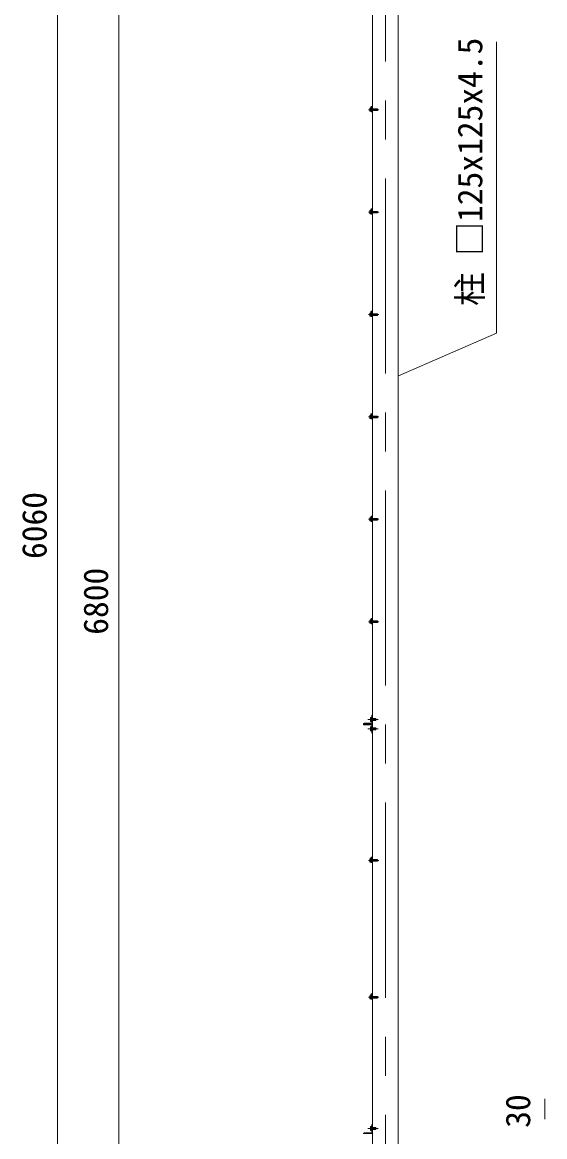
# Model space of a CAD drawing. Units: millimetres at full size. Extents: x -10500 to 10500, y -7425 to 7425.
# Drawn here: x -2219 to 332, y -1376 to 4066 of the extents above; entities that cross this region are included whole.
import ezdxf
from ezdxf.enums import TextEntityAlignment as Align

# ---------------------------------------------------------------- set-up
doc = ezdxf.new("R2010")
doc.units = ezdxf.units.MM
doc.header["$LTSCALE"] = 30
doc.linetypes.add('USER1', pattern=[50.8, 31.75, -6.35, 6.35, -6.35])
for name, color, linetype, lineweight in [('0-0_D-STR-TXT', 7, 'Continuous', 13), ('0-1_D-STR-DIM', 7, 'Continuous', 13), ('0-2_D-STR1', 1, 'Continuous', 18), ('0-3_D-BMK', 2, 'USER1', 13), ('0-4_D-STR3', 3, 'Continuous', 13)]:
    doc.layers.add(name, color=color, linetype=linetype, lineweight=lineweight)
doc.styles.add('ＭＳ ゴシック', font='')
doc.styles.get('ＭＳ ゴシック').set_extended_font_data('MS Gothic')

msp = doc.modelspace()

# ---------------------------------------------------------------- linework, layer by layer
at = {"layer": '0-0_D-STR-TXT'}
msp.add_lwpolyline([(96.89, 3970.72), (96.89, 2548.36), (-381.62, 2340.15)], dxfattribs=at)
at = {"layer": '0-1_D-STR-DIM'}
for p, q in [((-2046.86, 4638.75), (-2046.86, -1421.25)), ((-1746.86, 4638.75), (-1746.86, -2161.25)), ((331.52, -1291.25), (331.52, -1191.25))]:
    msp.add_line(p, q, dxfattribs=at)
at = {"layer": '0-2_D-STR1'}
for p, q in [((-383.46, -2161.25), (-383.46, 4638.75)), ((-512.46, 647.25), (-512.46, 680.75)), ((-509.46, 683.75), (-508.46, 683.75)), ((-508.46, 643.75), (-508.46, 683.75)), ((-553.46, 638.75), (-553.46, 639.75)), ((-553.46, 638.75), (-513.46, 638.75)), ((-553.46, 638.75), (-553.46, 637.75)), ((-553.46, 638.75), (-513.46, 638.75)), ((-550.46, 642.75), (-516.96, 642.75)), ((-550.46, 634.75), (-516.96, 634.75)), ((-512.46, 630.25), (-512.46, 596.75)), ((-508.46, 633.75), (-508.46, 593.75)), ((-509.46, 593.75), (-508.46, 593.75)), ((-553.46, -1361.25), (-553.46, -1360.25)), ((-550.46, -1357.25), (-516.96, -1357.25)), ((-512.46, -1352.75), (-512.46, -1319.25)), ((-509.46, -1316.25), (-508.46, -1316.25)), ((-508.46, -1356.25), (-508.46, -1316.25)), ((-553.46, -1361.25), (-513.46, -1361.25))]:
    msp.add_line(p, q, dxfattribs=at)
msp.add_lwpolyline([(-383.46, 4638.75), (-508.46, 4638.75), (-508.46, -2161.25)], dxfattribs=at)
for centre, radius, start, end in [((-509.46, 680.75), 3, 90, 180), ((-550.46, 639.75), 3, 90, 180), ((-550.46, 637.75), 3, 180, 270), ((-516.96, 647.25), 4.5, 270, 0), ((-516.96, 630.25), 4.5, 0, 90), ((-513.46, 643.75), 5, 270, 0), ((-513.46, 633.75), 5, 0, 90), ((-509.46, 596.75), 3, 180, 270), ((-550.46, -1360.25), 3, 90, 180), ((-516.96, -1352.75), 4.5, 270, 0), ((-513.46, -1356.25), 5, 270, 0), ((-509.46, -1319.25), 3, 90, 180)]:
    msp.add_arc(centre, radius, start, end, dxfattribs=at)
at = {"layer": '0-3_D-BMK'}
for p, q in [((-445.96, -2221.25), (-445.96, 4698.75)), ((-528.78, 3638.75), (-478.78, 3638.75)), ((-528.78, 3138.75), (-478.78, 3138.75)), ((-528.78, 2638.75), (-478.78, 2638.75)), ((-528.78, 2138.75), (-478.78, 2138.75)), ((-528.78, 1638.75), (-478.78, 1638.75)), ((-528.78, 1138.75), (-478.78, 1138.75)), ((-481.56, 661.75), (-531.56, 661.75)), ((-481.56, 615.75), (-531.56, 615.75)), ((-528.78, -27.25), (-478.78, -27.25)), ((-528.78, -695.25), (-478.78, -695.25)), ((-481.56, -1336.25), (-531.56, -1336.25))]:
    msp.add_line(p, q, dxfattribs=at)
at = {"layer": '0-4_D-STR3'}
for p, q in [((-516.46, 3651.75), (-516.46, 3631.75)), ((-513.46, 3654.75), (-508.46, 3654.75)), ((-513.46, 3651.25), (-513.46, 3632.25)), ((-512.96, 3651.75), (-508.46, 3651.75)), ((-508.46, 3654.75), (-508.46, 3651.75)), ((-521.76, 3645.05), (-521.06, 3646.26)), ((-521.76, 3645.05), (-521.76, 3632.45)), ((-521.76, 3632.45), (-521.06, 3631.24)), ((-516.46, 3646.26), (-521.06, 3646.26)), ((-516.46, 3642.5), (-521.06, 3642.5)), ((-516.46, 3635), (-521.06, 3635)), ((-516.46, 3631.24), (-521.06, 3631.24)), ((-516.46, 3646.26), (-516.46, 3631.24)), ((-513.46, 3642.75), (-485.66, 3642.75)), ((-513.46, 3642), (-484.91, 3642)), ((-513.46, 3635.5), (-484.91, 3635.5)), ((-513.46, 3634.75), (-485.66, 3634.75)), ((-513.46, 3628.75), (-508.46, 3628.75)), ((-512.96, 3631.75), (-508.46, 3631.75)), ((-508.46, 3631.75), (-508.46, 3628.75)), ((-485.66, 3642.75), (-484.46, 3641.55)), ((-485.66, 3642.75), (-485.66, 3634.75)), ((-485.66, 3634.75), (-484.46, 3635.95)), ((-484.46, 3641.55), (-484.46, 3635.95)), ((-521.76, 3145.05), (-521.06, 3146.26)), ((-521.76, 3145.05), (-521.76, 3132.45)), ((-521.76, 3132.45), (-521.06, 3131.24)), ((-516.46, 3146.26), (-521.06, 3146.26)), ((-516.46, 3142.5), (-521.06, 3142.5)), ((-516.46, 3135), (-521.06, 3135)), ((-516.46, 3131.24), (-521.06, 3131.24)), ((-516.46, 3151.75), (-516.46, 3131.75)), ((-516.46, 3146.26), (-516.46, 3131.24)), ((-513.46, 3154.75), (-508.46, 3154.75)), ((-513.46, 3151.25), (-513.46, 3132.25)), ((-513.46, 3142.75), (-485.66, 3142.75)), ((-513.46, 3142), (-484.91, 3142)), ((-513.46, 3135.5), (-484.91, 3135.5)), ((-513.46, 3134.75), (-485.66, 3134.75)), ((-513.46, 3128.75), (-508.46, 3128.75)), ((-512.96, 3151.75), (-508.46, 3151.75)), ((-512.96, 3131.75), (-508.46, 3131.75)), ((-508.46, 3154.75), (-508.46, 3151.75)), ((-508.46, 3131.75), (-508.46, 3128.75)), ((-485.66, 3142.75), (-484.46, 3141.55)), ((-485.66, 3142.75), (-485.66, 3134.75)), ((-485.66, 3134.75), (-484.46, 3135.95)), ((-484.46, 3141.55), (-484.46, 3135.95)), ((-521.76, 2645.05), (-521.06, 2646.26)), ((-521.76, 2645.05), (-521.76, 2632.45)), ((-521.76, 2632.45), (-521.06, 2631.24)), ((-516.46, 2646.26), (-521.06, 2646.26)), ((-516.46, 2642.5), (-521.06, 2642.5)), ((-516.46, 2635), (-521.06, 2635)), ((-516.46, 2631.24), (-521.06, 2631.24)), ((-516.46, 2651.75), (-516.46, 2631.75)), ((-516.46, 2646.26), (-516.46, 2631.24)), ((-513.46, 2654.75), (-508.46, 2654.75)), ((-513.46, 2651.25), (-513.46, 2632.25)), ((-513.46, 2642.75), (-485.66, 2642.75)), ((-513.46, 2642), (-484.91, 2642)), ((-513.46, 2635.5), (-484.91, 2635.5)), ((-513.46, 2634.75), (-485.66, 2634.75)), ((-513.46, 2628.75), (-508.46, 2628.75)), ((-512.96, 2651.75), (-508.46, 2651.75)), ((-512.96, 2631.75), (-508.46, 2631.75)), ((-508.46, 2654.75), (-508.46, 2651.75)), ((-508.46, 2631.75), (-508.46, 2628.75)), ((-485.66, 2642.75), (-484.46, 2641.55)), ((-485.66, 2642.75), (-485.66, 2634.75)), ((-485.66, 2634.75), (-484.46, 2635.95)), ((-484.46, 2641.55), (-484.46, 2635.95)), ((-521.76, 2145.05), (-521.06, 2146.26)), ((-521.76, 2145.05), (-521.76, 2132.45)), ((-521.76, 2132.45), (-521.06, 2131.24)), ((-516.46, 2146.26), (-521.06, 2146.26)), ((-516.46, 2142.5), (-521.06, 2142.5)), ((-516.46, 2135), (-521.06, 2135)), ((-516.46, 2131.24), (-521.06, 2131.24)), ((-516.46, 2151.75), (-516.46, 2131.75)), ((-516.46, 2146.26), (-516.46, 2131.24)), ((-513.46, 2154.75), (-508.46, 2154.75)), ((-513.46, 2151.25), (-513.46, 2132.25)), ((-513.46, 2142.75), (-485.66, 2142.75)), ((-513.46, 2142), (-484.91, 2142)), ((-513.46, 2135.5), (-484.91, 2135.5)), ((-513.46, 2134.75), (-485.66, 2134.75)), ((-513.46, 2128.75), (-508.46, 2128.75)), ((-512.96, 2151.75), (-508.46, 2151.75)), ((-512.96, 2131.75), (-508.46, 2131.75)), ((-508.46, 2154.75), (-508.46, 2151.75)), ((-508.46, 2131.75), (-508.46, 2128.75)), ((-485.66, 2142.75), (-484.46, 2141.55)), ((-485.66, 2142.75), (-485.66, 2134.75)), ((-485.66, 2134.75), (-484.46, 2135.95)), ((-484.46, 2141.55), (-484.46, 2135.95)), ((-521.76, 1645.05), (-521.06, 1646.26)), ((-521.76, 1645.05), (-521.76, 1632.45)), ((-516.46, 1646.26), (-521.06, 1646.26)), ((-516.46, 1642.5), (-521.06, 1642.5)), ((-516.46, 1635), (-521.06, 1635)), ((-516.46, 1651.75), (-516.46, 1631.75)), ((-516.46, 1646.26), (-516.46, 1631.24)), ((-513.46, 1654.75), (-508.46, 1654.75)), ((-513.46, 1651.25), (-513.46, 1632.25)), ((-513.46, 1642.75), (-485.66, 1642.75)), ((-513.46, 1642), (-484.91, 1642)), ((-513.46, 1635.5), (-484.91, 1635.5)), ((-513.46, 1634.75), (-485.66, 1634.75)), ((-512.96, 1651.75), (-508.46, 1651.75)), ((-508.46, 1654.75), (-508.46, 1651.75)), ((-485.66, 1642.75), (-484.46, 1641.55)), ((-485.66, 1642.75), (-485.66, 1634.75)), ((-485.66, 1634.75), (-484.46, 1635.95)), ((-484.46, 1641.55), (-484.46, 1635.95)), ((-521.76, 1632.45), (-521.06, 1631.24)), ((-516.46, 1631.24), (-521.06, 1631.24)), ((-513.46, 1628.75), (-508.46, 1628.75)), ((-512.96, 1631.75), (-508.46, 1631.75)), ((-508.46, 1631.75), (-508.46, 1628.75)), ((-521.76, 1145.05), (-521.06, 1146.26)), ((-521.76, 1145.05), (-521.76, 1132.45)), ((-516.46, 1146.26), (-521.06, 1146.26)), ((-516.46, 1151.75), (-516.46, 1131.75)), ((-516.46, 1146.26), (-516.46, 1131.24)), ((-513.46, 1154.75), (-508.46, 1154.75)), ((-513.46, 1151.25), (-513.46, 1132.25)), ((-512.96, 1151.75), (-508.46, 1151.75)), ((-508.46, 1154.75), (-508.46, 1151.75)), ((-521.76, 1132.45), (-521.06, 1131.24)), ((-516.46, 1142.5), (-521.06, 1142.5)), ((-516.46, 1135), (-521.06, 1135)), ((-516.46, 1131.24), (-521.06, 1131.24)), ((-513.46, 1142.75), (-485.66, 1142.75)), ((-513.46, 1142), (-484.91, 1142)), ((-513.46, 1135.5), (-484.91, 1135.5)), ((-513.46, 1134.75), (-485.66, 1134.75)), ((-513.46, 1128.75), (-508.46, 1128.75)), ((-512.96, 1131.75), (-508.46, 1131.75)), ((-508.46, 1131.75), (-508.46, 1128.75)), ((-485.66, 1142.75), (-484.46, 1141.55)), ((-485.66, 1142.75), (-485.66, 1134.75)), ((-485.66, 1134.75), (-484.46, 1135.95)), ((-484.46, 1141.55), (-484.46, 1135.95)), ((-519.46, 670), (-518.55, 671.57)), ((-519.46, 670), (-519.46, 653.5)), ((-519.46, 653.5), (-518.55, 651.94)), ((-518.55, 671.57), (-512.46, 671.57)), ((-518.55, 666.66), (-512.46, 666.66)), ((-518.55, 656.84), (-512.46, 656.84)), ((-512.46, 671.57), (-512.46, 651.94)), ((-508.46, 666.75), (-493.96, 666.75)), ((-508.46, 665.85), (-493.06, 665.85)), ((-508.46, 657.65), (-493.06, 657.65)), ((-508.46, 656.75), (-493.96, 656.75)), ((-493.96, 666.75), (-492.46, 665.25)), ((-492.46, 665.25), (-492.46, 658.25)), ((-519.46, 624), (-518.55, 625.57)), ((-519.46, 624), (-519.46, 607.5)), ((-519.46, 607.5), (-518.55, 605.94)), ((-518.55, 651.94), (-512.46, 651.94)), ((-518.55, 625.57), (-512.46, 625.57)), ((-518.55, 620.66), (-512.46, 620.66)), ((-518.55, 610.84), (-512.46, 610.84)), ((-518.55, 605.94), (-512.46, 605.94)), ((-512.46, 625.57), (-512.46, 605.94)), ((-508.46, 620.75), (-493.96, 620.75)), ((-508.46, 619.85), (-493.06, 619.85)), ((-508.46, 611.65), (-493.06, 611.65)), ((-508.46, 610.75), (-493.96, 610.75)), ((-493.96, 620.75), (-492.46, 619.25)), ((-492.46, 619.25), (-492.46, 612.25)), ((-521.76, -20.95), (-521.06, -19.74)), ((-521.76, -20.95), (-521.76, -33.55)), ((-521.76, -33.55), (-521.06, -34.76)), ((-516.46, -19.74), (-521.06, -19.74)), ((-516.46, -23.5), (-521.06, -23.5)), ((-516.46, -31), (-521.06, -31)), ((-516.46, -34.76), (-521.06, -34.76)), ((-516.46, -14.25), (-516.46, -34.25)), ((-516.46, -19.74), (-516.46, -34.76)), ((-513.46, -11.25), (-508.46, -11.25)), ((-513.46, -14.75), (-513.46, -33.75)), ((-513.46, -23.25), (-485.66, -23.25)), ((-513.46, -24), (-484.91, -24)), ((-513.46, -30.5), (-484.91, -30.5)), ((-513.46, -31.25), (-485.66, -31.25)), ((-513.46, -37.25), (-508.46, -37.25)), ((-512.96, -14.25), (-508.46, -14.25)), ((-512.96, -34.25), (-508.46, -34.25)), ((-508.46, -11.25), (-508.46, -14.25)), ((-508.46, -34.25), (-508.46, -37.25)), ((-485.66, -23.25), (-484.46, -24.45)), ((-485.66, -23.25), (-485.66, -31.25)), ((-485.66, -31.25), (-484.46, -30.05)), ((-484.46, -24.45), (-484.46, -30.05)), ((-521.76, -688.95), (-521.06, -687.74)), ((-521.76, -688.95), (-521.76, -701.55)), ((-521.76, -701.55), (-521.06, -702.76)), ((-516.46, -687.74), (-521.06, -687.74)), ((-516.46, -691.5), (-521.06, -691.5)), ((-516.46, -699), (-521.06, -699)), ((-516.46, -702.76), (-521.06, -702.76)), ((-516.46, -682.25), (-516.46, -702.25)), ((-516.46, -687.74), (-516.46, -702.76)), ((-513.46, -679.25), (-508.46, -679.25)), ((-513.46, -682.75), (-513.46, -701.75)), ((-513.46, -691.25), (-485.66, -691.25)), ((-513.46, -692), (-484.91, -692)), ((-513.46, -698.5), (-484.91, -698.5)), ((-513.46, -699.25), (-485.66, -699.25)), ((-513.46, -705.25), (-508.46, -705.25)), ((-512.96, -682.25), (-508.46, -682.25)), ((-512.96, -702.25), (-508.46, -702.25)), ((-508.46, -679.25), (-508.46, -682.25)), ((-508.46, -702.25), (-508.46, -705.25)), ((-485.66, -691.25), (-484.46, -692.45)), ((-485.66, -691.25), (-485.66, -699.25)), ((-485.66, -699.25), (-484.46, -698.05)), ((-484.46, -692.45), (-484.46, -698.05)), ((-519.46, -1328), (-518.55, -1326.43)), ((-519.46, -1328), (-519.46, -1344.5)), ((-519.46, -1344.5), (-518.55, -1346.06)), ((-518.55, -1326.43), (-512.46, -1326.43)), ((-518.55, -1331.34), (-512.46, -1331.34)), ((-518.55, -1341.16), (-512.46, -1341.16)), ((-518.55, -1346.06), (-512.46, -1346.06)), ((-512.46, -1326.43), (-512.46, -1346.06)), ((-508.46, -1331.25), (-493.96, -1331.25)), ((-508.46, -1332.15), (-493.06, -1332.15)), ((-508.46, -1340.35), (-493.06, -1340.35)), ((-508.46, -1341.25), (-493.96, -1341.25)), ((-493.96, -1331.25), (-492.46, -1332.75)), ((-492.46, -1332.75), (-492.46, -1339.75))]:
    msp.add_line(p, q, dxfattribs=at)
for points in [[(-493.96, 666.75), (-493.96, 656.75), (-492.46, 658.25)], [(-493.96, 620.75), (-493.96, 610.75), (-492.46, 612.25)], [(-493.96, -1331.25), (-493.96, -1341.25), (-492.46, -1339.75)]]:
    msp.add_lwpolyline(points, dxfattribs=at)
for centre, radius, start, end in [((-513.46, 3651.75), 3, 90, 180), ((-512.96, 3651.25), 0.5, 90, 180), ((-518.32, 3644.38), 3.32, 145.61585, 214.38415), ((-509.22, 3638.75), 12.42, 162.4121, 197.5879), ((-518.32, 3633.12), 3.32, 145.61585, 214.38415), ((-513.46, 3631.75), 3, 180, 270), ((-512.96, 3632.25), 0.5, 180, 270), ((-518.32, 3144.38), 3.32, 145.61585, 214.38415), ((-509.22, 3138.75), 12.42, 162.4121, 197.5879), ((-518.32, 3133.12), 3.32, 145.61585, 214.38415), ((-513.46, 3151.75), 3, 90, 180), ((-513.46, 3131.75), 3, 180, 270), ((-512.96, 3151.25), 0.5, 90, 180), ((-512.96, 3132.25), 0.5, 180, 270), ((-518.32, 2644.38), 3.32, 145.61585, 214.38415), ((-509.22, 2638.75), 12.42, 162.4121, 197.5879), ((-518.32, 2633.12), 3.32, 145.61585, 214.38415), ((-513.46, 2651.75), 3, 90, 180), ((-513.46, 2631.75), 3, 180, 270), ((-512.96, 2651.25), 0.5, 90, 180), ((-512.96, 2632.25), 0.5, 180, 270), ((-518.32, 2144.38), 3.32, 145.61585, 214.38415), ((-509.22, 2138.75), 12.42, 162.4121, 197.5879), ((-518.32, 2133.12), 3.32, 145.61585, 214.38415), ((-513.46, 2151.75), 3, 90, 180), ((-513.46, 2131.75), 3, 180, 270), ((-512.96, 2151.25), 0.5, 90, 180), ((-512.96, 2132.25), 0.5, 180, 270), ((-518.32, 1644.38), 3.32, 145.61585, 214.38415), ((-509.22, 1638.75), 12.42, 162.4121, 197.5879), ((-518.32, 1633.12), 3.32, 145.61585, 214.38415), ((-513.46, 1651.75), 3, 90, 180), ((-512.96, 1651.25), 0.5, 90, 180), ((-513.46, 1631.75), 3, 180, 270), ((-512.96, 1632.25), 0.5, 180, 270), ((-518.32, 1144.38), 3.32, 145.61585, 214.38415), ((-513.46, 1151.75), 3, 90, 180), ((-512.96, 1151.25), 0.5, 90, 180), ((-509.22, 1138.75), 12.42, 162.4121, 197.5879), ((-518.32, 1133.12), 3.32, 145.61585, 214.38415), ((-513.46, 1131.75), 3, 180, 270), ((-512.96, 1132.25), 0.5, 180, 270), ((-514.97, 669.11), 4.34, 145.61575, 214.38425), ((-514.97, 654.39), 4.34, 145.61575, 214.38425), ((-503.07, 661.75), 16.24, 162.41205, 197.58795), ((-514.97, 623.11), 4.34, 145.61575, 214.38425), ((-514.97, 608.39), 4.34, 145.61575, 214.38425), ((-503.07, 615.75), 16.24, 162.41205, 197.58795), ((-518.32, -21.62), 3.32, 145.61585, 214.38415), ((-509.22, -27.25), 12.42, 162.4121, 197.5879), ((-518.32, -32.88), 3.32, 145.61585, 214.38415), ((-513.46, -14.25), 3, 90, 180), ((-513.46, -34.25), 3, 180, 270), ((-512.96, -14.75), 0.5, 90, 180), ((-512.96, -33.75), 0.5, 180, 270), ((-518.32, -689.62), 3.32, 145.61585, 214.38415), ((-509.22, -695.25), 12.42, 162.4121, 197.5879), ((-518.32, -700.88), 3.32, 145.61585, 214.38415), ((-513.46, -682.25), 3, 90, 180), ((-513.46, -702.25), 3, 180, 270), ((-512.96, -682.75), 0.5, 90, 180), ((-512.96, -701.75), 0.5, 180, 270), ((-514.97, -1328.89), 4.34, 145.61575, 214.38425), ((-514.97, -1343.61), 4.34, 145.61575, 214.38425), ((-503.07, -1336.25), 16.24, 162.41205, 197.58795)]:
    msp.add_arc(centre, radius, start, end, dxfattribs=at)

# ---------------------------------------------------------------- texts
at = {"layer": '0-0_D-STR-TXT', "style": 'ＭＳ ゴシック'}
msp.add_text('柱 □125x125x4.5', height=120.3, rotation=90, dxfattribs=at).set_placement((62.89, 2680.75), align=Align.BOTTOM_LEFT)
at = {"layer": '0-1_D-STR-DIM', "style": 'ＭＳ ゴシック'}
for s, p in [('6060', (-2063.73, 1444.95)), ('6800', (-1763.73, 1074.95)), ('30', (296.96, -1332.7))]:
    msp.add_text(s, height=120.3, rotation=90, dxfattribs=at).set_placement(p, align=Align.BOTTOM_LEFT)

doc.saveas('drawing.dxf')
